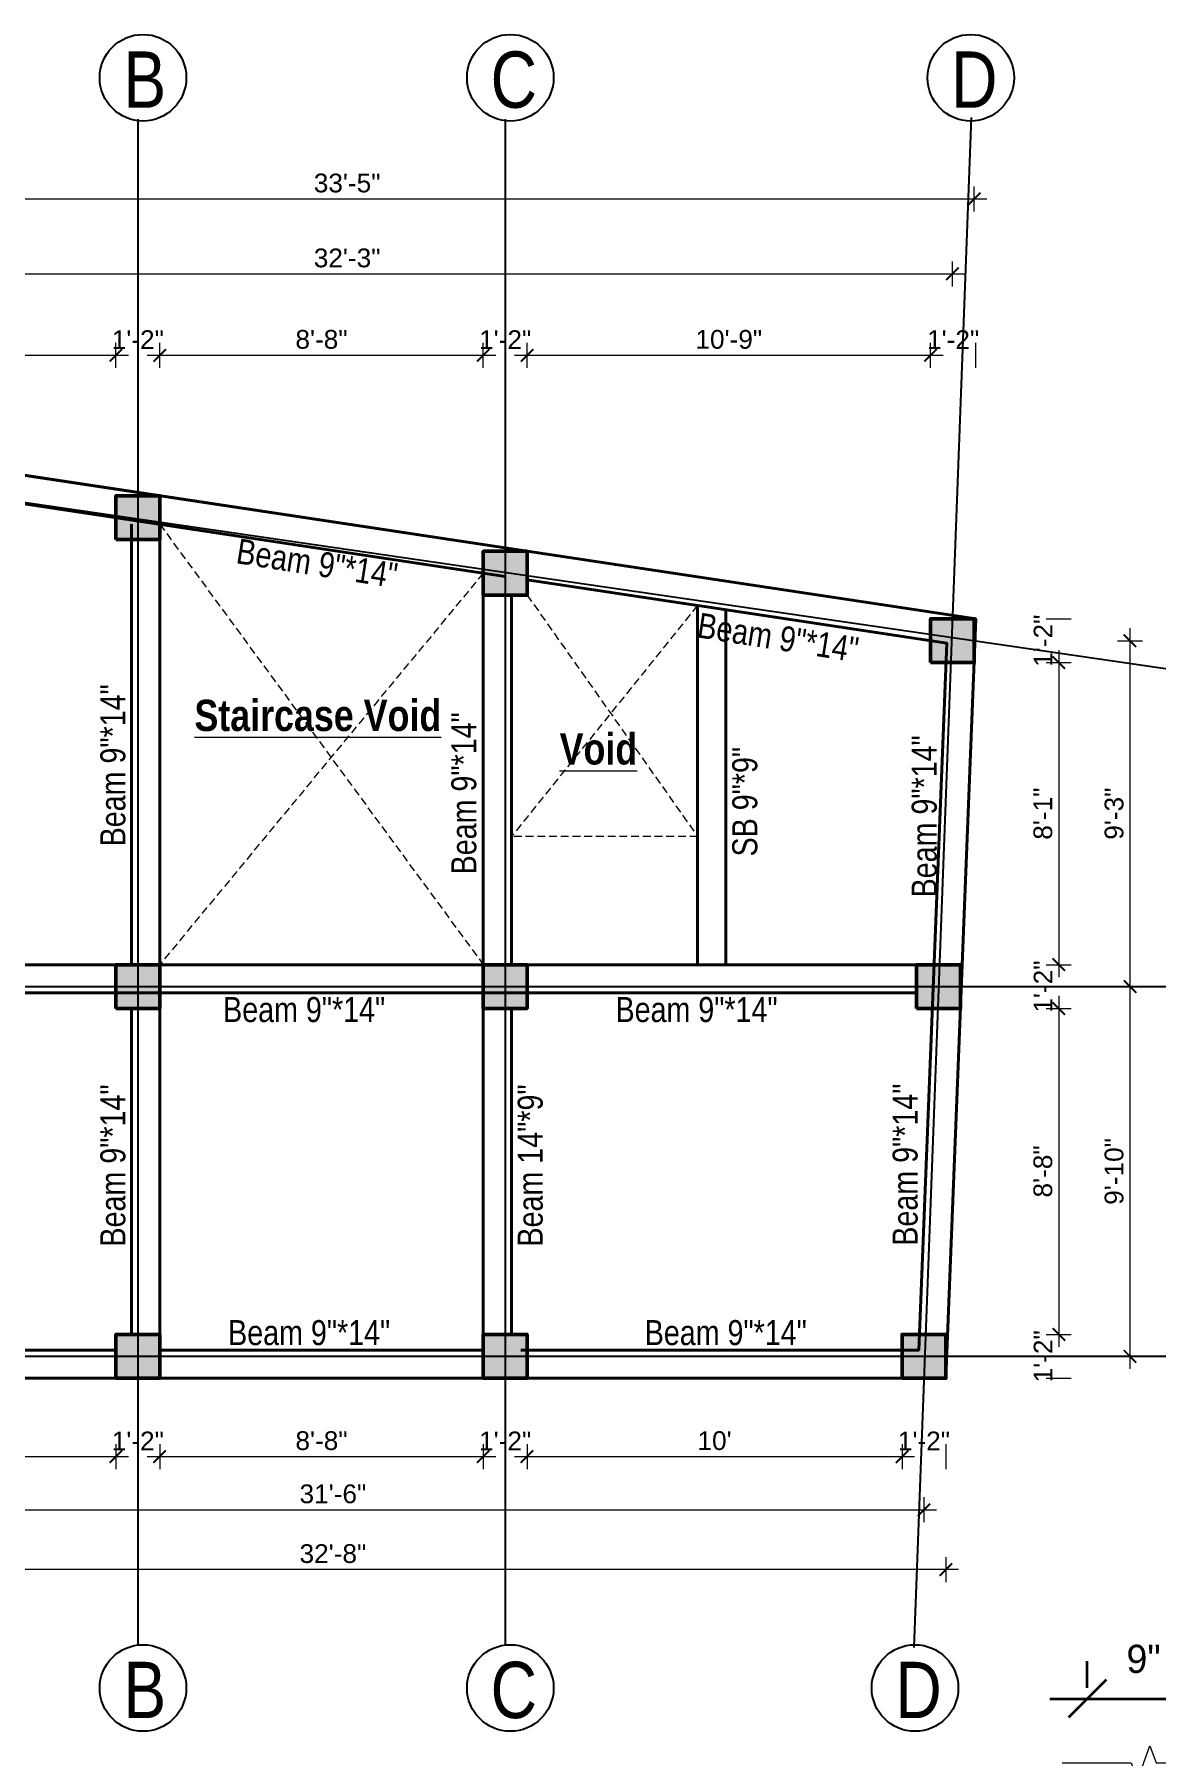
# Model space of a CAD drawing. Header units: inches. Extents: x 149715 to 152893, y -16726 to -14478.
# Drawn here: x 150721 to 151080, y -15785 to -15234 of the extents above; entities that cross this region are included whole.
import ezdxf

# ---------------------------------------------------------------- set-up
doc = ezdxf.new("R2010")
doc.units = ezdxf.units.IN
doc.header["$LTSCALE"] = 0.5
doc.header["$MEASUREMENT"] = 0
doc.header["$PDMODE"] = 66
doc.linetypes.add('HIDDEN', pattern=[0.375, 0.25, -0.125])
for name, color, linetype, lineweight in [('C-COLUMN', 1, 'Continuous', 50), ('DIM 1-100', 4, 'Continuous', 13), ('DIM_LINE', 165, 'Continuous', 15), ('HACTH', 253, 'Continuous', 9), ('hatch', 9, 'Continuous', 5), ('Text-100.w', 254, 'Continuous', 9), ('Toilet', 7, 'Continuous', 25), ('TRENCH', 1, 'Continuous', 35), ('wall', 1, 'Continuous', 40), ('window', 4, 'Continuous', 13)]:
    doc.layers.add(name, color=color, linetype=linetype, lineweight=lineweight)
doc.styles.add('arial', font='arial.ttf')
doc.styles.add('NIR', font='COPRGTL.TTF')
doc.styles.add('ordinary', font='ARIALN.TTF')
doc.styles.get("Standard").update_dxf_attribs({"font": 'arial.ttf'})
doc.dimstyles.new('1 by 96', dxfattribs={"dimtxt": 6, "dimasz": 4, "dimexe": 4, "dimexo": 4, "dimgap": 2, "dimtad": 1, "dimdec": 0, "dimzin": 0, "dimdsep": 46, "dimlunit": 4, "dimtxsty": 'Standard', "dimblk": 'ARCHTICK', "dimcen": 0, "dimdle": 4, "dimadec": 0, "dimazin": 0, "dimtfac": 1, "dimtdec": 0, "dimtix": 1, "dimtofl": 0, "dimtmove": 1, "dimatfit": 3, "dimldrblk": 'ARCHTICK', "dimfxl": 4, "dimfxlon": 1, "dimtolj": 1, "dimtzin": 0, "dimlwd": -1, "dimlwe": -1, "dimarcsym": 0})
doc.dimstyles.new('nir', dxfattribs={"dimtxt": 9, "dimasz": 3, "dimexe": 3, "dimexo": 6, "dimgap": 2, "dimtad": 3, "dimdec": 0, "dimzin": 3, "dimlunit": 4, "dimtxsty": 'NIR', "dimblk": 'OBLIQUE', "dimcen": 2.5, "dimdle": 3, "dimclrt": 3, "dimadec": 0, "dimazin": 0, "dimtfac": 1, "dimtdec": 0, "dimtmove": 2, "dimatfit": 3, "dimfxl": 1, "dimarcsym": 0})

# ---------------------------------------------------------------- blocks, each defined once
blk = doc.blocks.new('_Oblique')
at = {"color": 0, "linetype": 'ByBlock', "lineweight": -2}
blk.add_line((-0.5, -0.5), (0.5, 0.5), dxfattribs=at)
blk = doc.blocks.new('*D224')
at = {"layer": 'Defpoints', "color": 0, "transparency": 16777216}
for p in [(64181.38, -81180.18), (64172.38, -81185.32), (64181.38, -81185.32)]:
    blk.add_point(p, dxfattribs=at)
at = {"layer": 'DIM_LINE', "color": 0, "lineweight": -2, "transparency": 16777216}
for p, q in [((64172.38, -81179.32), (64172.38, -81177.18)), ((64181.38, -81179.32), (64181.38, -81177.18)), ((64169.38, -81180.18), (64184.38, -81180.18))]:
    blk.add_line(p, q, dxfattribs=at)
at = {"layer": 'DIM_LINE', "color": 0, "lineweight": -2, "transparency": 16777216, "xscale": 3, "yscale": 3, "zscale": 3, "rotation": 180}
blk.add_blockref('_Oblique', (64172.38, -81180.18), dxfattribs=at)
at = {"layer": 'DIM_LINE', "color": 0, "lineweight": -2, "transparency": 16777216, "xscale": 3, "yscale": 3, "zscale": 3}
blk.add_blockref('_Oblique', (64181.38, -81180.18), dxfattribs=at)
at = {"layer": 'DIM_LINE', "color": 3, "transparency": 16777216, "insert": (64176.88, -81177.01), "char_height": 2.25, "attachment_point": 5, "style": 'NIR'}
blk.add_mtext('9"', dxfattribs=at)
blk = doc.blocks.new('_ArchTick')
at = {"color": 0, "linetype": 'ByBlock', "const_width": 0.15}
blk.add_lwpolyline([(-0.5, -0.5), (0.5, 0.5)], dxfattribs=at)
blk = doc.blocks.new('*D937')
at = {"layer": 'Defpoints', "color": 0, "transparency": 16777216}
for p in [(150634.9, -15664.1), (150747.55, -15664.1), (150747.55, -15689.17)]:
    blk.add_point(p, dxfattribs=at)
at = {"layer": 'DIM 1-100', "color": 0, "transparency": 16777216}
for p, q in [((150634.9, -15685.17), (150634.9, -15693.17)), ((150747.55, -15685.17), (150747.55, -15693.17)), ((150630.9, -15689.17), (150751.55, -15689.17))]:
    blk.add_line(p, q, dxfattribs=at)
at = {"layer": 'DIM 1-100', "color": 0, "transparency": 16777216, "xscale": 4, "yscale": 4, "zscale": 4, "rotation": 180}
blk.add_blockref('_ArchTick', (150634.9, -15689.17), dxfattribs=at)
at = {"layer": 'DIM 1-100', "color": 0, "transparency": 16777216, "xscale": 4, "yscale": 4, "zscale": 4}
blk.add_blockref('_ArchTick', (150747.55, -15689.17), dxfattribs=at)
at = {"layer": 'DIM 1-100', "color": 0, "transparency": 16777216, "insert": (150691.22, -15684.11), "char_height": 6, "attachment_point": 5}
blk.add_mtext('\\A1;9\'-5"', dxfattribs=at)
blk = doc.blocks.new('*D938')
at = {"layer": 'Defpoints', "color": 0, "transparency": 16777216}
for p in [(150747.55, -15664.1), (150761.55, -15664.1), (150761.55, -15689.17)]:
    blk.add_point(p, dxfattribs=at)
at = {"layer": 'DIM 1-100', "color": 0, "transparency": 16777216}
for p, q in [((150747.55, -15685.17), (150747.55, -15693.17)), ((150761.55, -15685.17), (150761.55, -15693.17))]:
    blk.add_line(p, q, dxfattribs=at)
at = {"layer": 'DIM 1-100', "color": 0, "transparency": 16777216, "insert": (150754.55, -15684.16), "char_height": 6, "attachment_point": 5}
blk.add_mtext('\\A1;1\'-2"', dxfattribs=at)
blk = doc.blocks.new('*D939')
at = {"layer": 'Defpoints', "color": 0, "transparency": 16777216}
for p in [(150761.55, -15664.1), (150865.05, -15664.1), (150865.05, -15689.17)]:
    blk.add_point(p, dxfattribs=at)
at = {"layer": 'DIM 1-100', "color": 0, "transparency": 16777216}
for p, q in [((150761.55, -15685.17), (150761.55, -15693.17)), ((150865.05, -15685.17), (150865.05, -15693.17)), ((150757.55, -15689.17), (150869.05, -15689.17))]:
    blk.add_line(p, q, dxfattribs=at)
at = {"layer": 'DIM 1-100', "color": 0, "transparency": 16777216, "xscale": 4, "yscale": 4, "zscale": 4, "rotation": 180}
blk.add_blockref('_ArchTick', (150761.55, -15689.17), dxfattribs=at)
at = {"layer": 'DIM 1-100', "color": 0, "transparency": 16777216, "xscale": 4, "yscale": 4, "zscale": 4}
blk.add_blockref('_ArchTick', (150865.05, -15689.17), dxfattribs=at)
at = {"layer": 'DIM 1-100', "color": 0, "transparency": 16777216, "insert": (150813.3, -15684.11), "char_height": 6, "attachment_point": 5}
blk.add_mtext('\\A1;8\'-8"', dxfattribs=at)
blk = doc.blocks.new('*D940')
at = {"layer": 'Defpoints', "color": 0, "transparency": 16777216}
for p in [(150865.05, -15664.1), (150879.05, -15664.1), (150879.05, -15689.17)]:
    blk.add_point(p, dxfattribs=at)
at = {"layer": 'DIM 1-100', "color": 0, "transparency": 16777216}
for p, q in [((150865.05, -15685.17), (150865.05, -15693.17)), ((150879.05, -15685.17), (150879.05, -15693.17))]:
    blk.add_line(p, q, dxfattribs=at)
at = {"layer": 'DIM 1-100', "color": 0, "transparency": 16777216, "insert": (150872.05, -15684.16), "char_height": 6, "attachment_point": 5}
blk.add_mtext('\\A1;1\'-2"', dxfattribs=at)
blk = doc.blocks.new('*D941')
at = {"layer": 'Defpoints', "color": 0, "transparency": 16777216}
for p in [(150879.05, -15664.1), (150999.01, -15664.1), (150999.01, -15689.17)]:
    blk.add_point(p, dxfattribs=at)
at = {"layer": 'DIM 1-100', "color": 0, "transparency": 16777216}
for p, q in [((150879.05, -15685.17), (150879.05, -15693.17)), ((150999.01, -15685.17), (150999.01, -15693.17)), ((150875.05, -15689.17), (151003.01, -15689.17))]:
    blk.add_line(p, q, dxfattribs=at)
at = {"layer": 'DIM 1-100', "color": 0, "transparency": 16777216, "xscale": 4, "yscale": 4, "zscale": 4, "rotation": 180}
blk.add_blockref('_ArchTick', (150879.05, -15689.17), dxfattribs=at)
at = {"layer": 'DIM 1-100', "color": 0, "transparency": 16777216, "xscale": 4, "yscale": 4, "zscale": 4}
blk.add_blockref('_ArchTick', (150999.01, -15689.17), dxfattribs=at)
at = {"layer": 'DIM 1-100', "color": 0, "transparency": 16777216, "insert": (150939.03, -15684.11), "char_height": 6, "attachment_point": 5}
blk.add_mtext("\\A1;10'", dxfattribs=at)
blk = doc.blocks.new('*D942')
at = {"layer": 'Defpoints', "color": 0, "transparency": 16777216}
for p in [(150999.01, -15664.1), (151013.01, -15664.1), (151013.01, -15689.17)]:
    blk.add_point(p, dxfattribs=at)
at = {"layer": 'DIM 1-100', "color": 0, "transparency": 16777216}
for p, q in [((150999.01, -15685.17), (150999.01, -15693.17)), ((151013.01, -15685.17), (151013.01, -15693.17))]:
    blk.add_line(p, q, dxfattribs=at)
at = {"layer": 'DIM 1-100', "color": 0, "transparency": 16777216, "insert": (151006.01, -15684.16), "char_height": 6, "attachment_point": 5}
blk.add_mtext('\\A1;1\'-2"', dxfattribs=at)
blk = doc.blocks.new('*D943')
at = {"layer": 'Defpoints', "color": 0, "transparency": 16777216}
for p in [(150627.9, -15664.1), (151006.01, -15664.1), (151006.01, -15706.19)]:
    blk.add_point(p, dxfattribs=at)
at = {"layer": 'DIM 1-100', "color": 0, "transparency": 16777216}
for p, q in [((150627.9, -15702.19), (150627.9, -15710.19)), ((151006.01, -15702.19), (151006.01, -15710.19)), ((150623.9, -15706.19), (151010.01, -15706.19))]:
    blk.add_line(p, q, dxfattribs=at)
at = {"layer": 'DIM 1-100', "color": 0, "transparency": 16777216, "xscale": 4, "yscale": 4, "zscale": 4, "rotation": 180}
blk.add_blockref('_ArchTick', (150627.9, -15706.19), dxfattribs=at)
at = {"layer": 'DIM 1-100', "color": 0, "transparency": 16777216, "xscale": 4, "yscale": 4, "zscale": 4}
blk.add_blockref('_ArchTick', (151006.01, -15706.19), dxfattribs=at)
at = {"layer": 'DIM 1-100', "color": 0, "transparency": 16777216, "insert": (150816.95, -15701.12), "char_height": 6, "attachment_point": 5}
blk.add_mtext('\\A1;31\'-6"', dxfattribs=at)
blk = doc.blocks.new('*D944')
at = {"layer": 'Defpoints', "color": 0, "transparency": 16777216}
for p in [(150620.9, -15664.1), (151013.01, -15664.1), (150620.9, -15725.3)]:
    blk.add_point(p, dxfattribs=at)
at = {"layer": 'DIM 1-100', "color": 0, "transparency": 16777216}
for p, q in [((150620.9, -15721.3), (150620.9, -15729.3)), ((151013.01, -15721.3), (151013.01, -15729.3)), ((151017.01, -15725.3), (150616.9, -15725.3))]:
    blk.add_line(p, q, dxfattribs=at)
at = {"layer": 'DIM 1-100', "color": 0, "transparency": 16777216, "xscale": 4, "yscale": 4, "zscale": 4, "rotation": 180}
blk.add_blockref('_ArchTick', (150620.9, -15725.3), dxfattribs=at)
at = {"layer": 'DIM 1-100', "color": 0, "transparency": 16777216, "xscale": 4, "yscale": 4, "zscale": 4}
blk.add_blockref('_ArchTick', (151013.01, -15725.3), dxfattribs=at)
at = {"layer": 'DIM 1-100', "color": 0, "transparency": 16777216, "insert": (150816.95, -15720.23), "char_height": 6, "attachment_point": 5}
blk.add_mtext('\\A1;32\'-8"', dxfattribs=at)
blk = doc.blocks.new('*D945')
at = {"layer": 'Defpoints', "color": 0, "transparency": 16777216}
for p in [(151022.11, -15421.27), (151022.03, -15435.27), (151049.13, -15435.27)]:
    blk.add_point(p, dxfattribs=at)
at = {"layer": 'DIM 1-100', "color": 0, "transparency": 16777216}
for p, q in [((151045.13, -15421.27), (151053.13, -15421.27)), ((151045.13, -15435.27), (151053.13, -15435.27))]:
    blk.add_line(p, q, dxfattribs=at)
at = {"layer": 'DIM 1-100', "color": 0, "transparency": 16777216, "insert": (151044.12, -15428.27), "char_height": 6, "attachment_point": 5, "rotation": 90}
blk.add_mtext('\\A1;1\'-2"', dxfattribs=at)
blk = doc.blocks.new('*D946')
at = {"layer": 'Defpoints', "color": 0, "transparency": 16777216}
for p in [(151022.03, -15435.27), (151017.67, -15531.87), (151049.13, -15531.87)]:
    blk.add_point(p, dxfattribs=at)
at = {"layer": 'DIM 1-100', "color": 0, "transparency": 16777216}
for p, q in [((151045.13, -15435.27), (151053.13, -15435.27)), ((151049.13, -15431.27), (151049.13, -15535.87)), ((151045.13, -15531.87), (151053.13, -15531.87))]:
    blk.add_line(p, q, dxfattribs=at)
at = {"layer": 'DIM 1-100', "color": 0, "transparency": 16777216, "xscale": 4, "yscale": 4, "zscale": 4}
for p, rotation in [((151049.13, -15435.27), 90), ((151049.13, -15531.87), 270)]:
    blk.add_blockref('_ArchTick', p, dxfattribs=dict(at, rotation=rotation))
at = {"layer": 'DIM 1-100', "color": 0, "transparency": 16777216, "insert": (151044.07, -15483.57), "char_height": 6, "attachment_point": 5, "rotation": 90}
blk.add_mtext('\\A1;8\'-1"', dxfattribs=at)
blk = doc.blocks.new('*D947')
at = {"layer": 'Defpoints', "color": 0, "transparency": 16777216}
for p in [(151017.67, -15531.87), (151017.67, -15545.87), (151049.13, -15545.87)]:
    blk.add_point(p, dxfattribs=at)
at = {"layer": 'DIM 1-100', "color": 0, "transparency": 16777216}
for p, q in [((151045.13, -15531.87), (151053.13, -15531.87)), ((151045.13, -15545.87), (151053.13, -15545.87))]:
    blk.add_line(p, q, dxfattribs=at)
at = {"layer": 'DIM 1-100', "color": 0, "transparency": 16777216, "insert": (151044.12, -15538.87), "char_height": 6, "attachment_point": 5, "rotation": 90}
blk.add_mtext('\\A1;1\'-2"', dxfattribs=at)
blk = doc.blocks.new('*D948')
at = {"layer": 'Defpoints', "color": 0, "transparency": 16777216}
for p in [(151017.67, -15545.87), (151013.01, -15650.1), (151049.13, -15650.1)]:
    blk.add_point(p, dxfattribs=at)
at = {"layer": 'DIM 1-100', "color": 0, "transparency": 16777216}
for p, q in [((151049.13, -15541.87), (151049.13, -15654.1)), ((151045.13, -15545.87), (151053.13, -15545.87)), ((151045.13, -15650.1), (151053.13, -15650.1))]:
    blk.add_line(p, q, dxfattribs=at)
at = {"layer": 'DIM 1-100', "color": 0, "transparency": 16777216, "xscale": 4, "yscale": 4, "zscale": 4}
for p, rotation in [((151049.13, -15545.87), 90), ((151049.13, -15650.1), 270)]:
    blk.add_blockref('_ArchTick', p, dxfattribs=dict(at, rotation=rotation))
at = {"layer": 'DIM 1-100', "color": 0, "transparency": 16777216, "insert": (151044.07, -15597.98), "char_height": 6, "attachment_point": 5, "rotation": 90}
blk.add_mtext('\\A1;8\'-8"', dxfattribs=at)
blk = doc.blocks.new('*D949')
at = {"layer": 'Defpoints', "color": 0, "transparency": 16777216}
for p in [(151013.01, -15650.1), (151013.01, -15664.1), (151049.13, -15664.1)]:
    blk.add_point(p, dxfattribs=at)
at = {"layer": 'DIM 1-100', "color": 0, "transparency": 16777216}
for p, q in [((151045.13, -15650.1), (151053.13, -15650.1)), ((151045.13, -15664.1), (151053.13, -15664.1))]:
    blk.add_line(p, q, dxfattribs=at)
at = {"layer": 'DIM 1-100', "color": 0, "transparency": 16777216, "insert": (151044.12, -15657.1), "char_height": 6, "attachment_point": 5, "rotation": 90}
blk.add_mtext('\\A1;1\'-2"', dxfattribs=at)
blk = doc.blocks.new('*D950')
at = {"layer": 'Defpoints', "color": 0, "transparency": 16777216}
for p in [(151022.11, -15428.27), (151017.67, -15538.87), (151071.9, -15538.87)]:
    blk.add_point(p, dxfattribs=at)
at = {"layer": 'DIM 1-100', "color": 0, "transparency": 16777216}
for p, q in [((151071.9, -15424.27), (151071.9, -15542.87)), ((151067.9, -15428.27), (151075.9, -15428.27)), ((151067.9, -15538.87), (151075.9, -15538.87))]:
    blk.add_line(p, q, dxfattribs=at)
at = {"layer": 'DIM 1-100', "color": 0, "transparency": 16777216, "xscale": 4, "yscale": 4, "zscale": 4}
for p, rotation in [((151071.9, -15428.27), 90), ((151071.9, -15538.87), 270)]:
    blk.add_blockref('_ArchTick', p, dxfattribs=dict(at, rotation=rotation))
at = {"layer": 'DIM 1-100', "color": 0, "transparency": 16777216, "insert": (151066.84, -15483.57), "char_height": 6, "attachment_point": 5, "rotation": 90}
blk.add_mtext('\\A1;9\'-3"', dxfattribs=at)
blk = doc.blocks.new('*D951')
at = {"layer": 'Defpoints', "color": 0, "transparency": 16777216}
for p in [(151017.67, -15538.87), (151013.01, -15657.1), (151071.9, -15657.1)]:
    blk.add_point(p, dxfattribs=at)
at = {"layer": 'DIM 1-100', "color": 0, "transparency": 16777216}
for p, q in [((151067.9, -15538.87), (151075.9, -15538.87)), ((151071.9, -15534.87), (151071.9, -15661.1)), ((151067.9, -15657.1), (151075.9, -15657.1))]:
    blk.add_line(p, q, dxfattribs=at)
at = {"layer": 'DIM 1-100', "color": 0, "transparency": 16777216, "xscale": 4, "yscale": 4, "zscale": 4}
for p, rotation in [((151071.9, -15538.87), 90), ((151071.9, -15657.1), 270)]:
    blk.add_blockref('_ArchTick', p, dxfattribs=dict(at, rotation=rotation))
at = {"layer": 'DIM 1-100', "color": 0, "transparency": 16777216, "insert": (151066.84, -15597.98), "char_height": 6, "attachment_point": 5, "rotation": 90}
blk.add_mtext('\\A1;9\'-10"', dxfattribs=at)
blk = doc.blocks.new('*D952')
at = {"layer": 'Defpoints', "color": 0, "transparency": 16777216}
for p in [(151022.58, -15421.33), (151094.24, -15421.33), (151013.01, -15664.1)]:
    blk.add_point(p, dxfattribs=at)
at = {"layer": 'DIM 1-100', "color": 0, "transparency": 16777216}
for p, q in [((151094.24, -15668.1), (151094.24, -15417.33)), ((151090.24, -15421.33), (151098.24, -15421.33)), ((151090.24, -15664.1), (151098.24, -15664.1))]:
    blk.add_line(p, q, dxfattribs=at)
at = {"layer": 'DIM 1-100', "color": 0, "transparency": 16777216, "xscale": 4, "yscale": 4, "zscale": 4}
for p, rotation in [((151094.24, -15421.33), 90), ((151094.24, -15664.1), 270)]:
    blk.add_blockref('_ArchTick', p, dxfattribs=dict(at, rotation=rotation))
at = {"layer": 'DIM 1-100', "color": 0, "transparency": 16777216, "insert": (151089.18, -15542.72), "char_height": 6, "attachment_point": 5, "rotation": 90}
blk.add_mtext('\\A1;20\'-3"', dxfattribs=at)
blk = doc.blocks.new('*D954')
at = {"layer": 'Defpoints', "color": 0, "transparency": 16777216}
for p in [(150747.55, -15337.01), (150634.9, -15362.8), (150747.55, -15381.92)]:
    blk.add_point(p, dxfattribs=at)
at = {"layer": 'DIM 1-100', "color": 0, "transparency": 16777216}
for p, q in [((150634.9, -15341.01), (150634.9, -15333.01)), ((150747.55, -15341.01), (150747.55, -15333.01)), ((150630.9, -15337.01), (150751.55, -15337.01))]:
    blk.add_line(p, q, dxfattribs=at)
at = {"layer": 'DIM 1-100', "color": 0, "transparency": 16777216, "xscale": 4, "yscale": 4, "zscale": 4, "rotation": 180}
blk.add_blockref('_ArchTick', (150634.9, -15337.01), dxfattribs=at)
at = {"layer": 'DIM 1-100', "color": 0, "transparency": 16777216, "xscale": 4, "yscale": 4, "zscale": 4}
blk.add_blockref('_ArchTick', (150747.55, -15337.01), dxfattribs=at)
at = {"layer": 'DIM 1-100', "color": 0, "transparency": 16777216, "insert": (150691.22, -15331.95), "char_height": 6, "attachment_point": 5}
blk.add_mtext('\\A1;9\'-5"', dxfattribs=at)
blk = doc.blocks.new('*D955')
at = {"layer": 'Defpoints', "color": 0, "transparency": 16777216}
for p in [(150761.55, -15337.01), (150747.55, -15381.92), (150761.55, -15381.92)]:
    blk.add_point(p, dxfattribs=at)
at = {"layer": 'DIM 1-100', "color": 0, "transparency": 16777216}
for p, q in [((150747.55, -15341.01), (150747.55, -15333.01)), ((150761.55, -15341.01), (150761.55, -15333.01))]:
    blk.add_line(p, q, dxfattribs=at)
at = {"layer": 'DIM 1-100', "color": 0, "transparency": 16777216, "insert": (150754.55, -15332), "char_height": 6, "attachment_point": 5}
blk.add_mtext('\\A1;1\'-2"', dxfattribs=at)
blk = doc.blocks.new('*D956')
at = {"layer": 'Defpoints', "color": 0, "transparency": 16777216}
for p in [(150865.05, -15337.01), (150761.55, -15381.92), (150865.05, -15399.66)]:
    blk.add_point(p, dxfattribs=at)
at = {"layer": 'DIM 1-100', "color": 0, "transparency": 16777216}
for p, q in [((150761.55, -15341.01), (150761.55, -15333.01)), ((150865.05, -15341.01), (150865.05, -15333.01)), ((150757.55, -15337.01), (150869.05, -15337.01))]:
    blk.add_line(p, q, dxfattribs=at)
at = {"layer": 'DIM 1-100', "color": 0, "transparency": 16777216, "xscale": 4, "yscale": 4, "zscale": 4, "rotation": 180}
blk.add_blockref('_ArchTick', (150761.55, -15337.01), dxfattribs=at)
at = {"layer": 'DIM 1-100', "color": 0, "transparency": 16777216, "xscale": 4, "yscale": 4, "zscale": 4}
blk.add_blockref('_ArchTick', (150865.05, -15337.01), dxfattribs=at)
at = {"layer": 'DIM 1-100', "color": 0, "transparency": 16777216, "insert": (150813.3, -15331.95), "char_height": 6, "attachment_point": 5}
blk.add_mtext('\\A1;8\'-8"', dxfattribs=at)
blk = doc.blocks.new('*D957')
at = {"layer": 'Defpoints', "color": 0, "transparency": 16777216}
for p in [(150879.05, -15337.01), (150865.05, -15399.66), (150879.05, -15399.66)]:
    blk.add_point(p, dxfattribs=at)
at = {"layer": 'DIM 1-100', "color": 0, "transparency": 16777216}
for p, q in [((150865.05, -15341.01), (150865.05, -15333.01)), ((150879.05, -15341.01), (150879.05, -15333.01))]:
    blk.add_line(p, q, dxfattribs=at)
at = {"layer": 'DIM 1-100', "color": 0, "transparency": 16777216, "insert": (150872.05, -15332), "char_height": 6, "attachment_point": 5}
blk.add_mtext('\\A1;1\'-2"', dxfattribs=at)
blk = doc.blocks.new('*D958')
at = {"layer": 'Defpoints', "color": 0, "transparency": 16777216}
for p in [(151008.11, -15337.01), (150879.05, -15399.66), (151008.11, -15421.27)]:
    blk.add_point(p, dxfattribs=at)
at = {"layer": 'DIM 1-100', "color": 0, "transparency": 16777216}
for p, q in [((150879.05, -15341.01), (150879.05, -15333.01)), ((151008.11, -15341.01), (151008.11, -15333.01)), ((150875.05, -15337.01), (151012.11, -15337.01))]:
    blk.add_line(p, q, dxfattribs=at)
at = {"layer": 'DIM 1-100', "color": 0, "transparency": 16777216, "xscale": 4, "yscale": 4, "zscale": 4, "rotation": 180}
blk.add_blockref('_ArchTick', (150879.05, -15337.01), dxfattribs=at)
at = {"layer": 'DIM 1-100', "color": 0, "transparency": 16777216, "xscale": 4, "yscale": 4, "zscale": 4}
blk.add_blockref('_ArchTick', (151008.11, -15337.01), dxfattribs=at)
at = {"layer": 'DIM 1-100', "color": 0, "transparency": 16777216, "insert": (150943.58, -15331.95), "char_height": 6, "attachment_point": 5}
blk.add_mtext('\\A1;10\'-9"', dxfattribs=at)
blk = doc.blocks.new('*D959')
at = {"layer": 'Defpoints', "color": 0, "transparency": 16777216}
for p in [(151022.58, -15337.01), (151008.11, -15421.27), (151022.58, -15421.33)]:
    blk.add_point(p, dxfattribs=at)
at = {"layer": 'DIM 1-100', "color": 0, "transparency": 16777216}
for p, q in [((151008.11, -15341.01), (151008.11, -15333.01)), ((151022.58, -15341.01), (151022.58, -15333.01))]:
    blk.add_line(p, q, dxfattribs=at)
at = {"layer": 'DIM 1-100', "color": 0, "transparency": 16777216, "insert": (151015.34, -15332), "char_height": 6, "attachment_point": 5}
blk.add_mtext('\\A1;1\'-2"', dxfattribs=at)
blk = doc.blocks.new('*D960')
at = {"layer": 'Defpoints', "color": 0, "transparency": 16777216}
for p in [(151015.11, -15310.98), (150627.9, -15362.8), (151015.11, -15421.27)]:
    blk.add_point(p, dxfattribs=at)
at = {"layer": 'DIM 1-100', "color": 0, "transparency": 16777216}
for p, q in [((150627.9, -15314.98), (150627.9, -15306.98)), ((151015.11, -15314.98), (151015.11, -15306.98)), ((150623.9, -15310.98), (151019.11, -15310.98))]:
    blk.add_line(p, q, dxfattribs=at)
at = {"layer": 'DIM 1-100', "color": 0, "transparency": 16777216, "xscale": 4, "yscale": 4, "zscale": 4, "rotation": 180}
blk.add_blockref('_ArchTick', (150627.9, -15310.98), dxfattribs=at)
at = {"layer": 'DIM 1-100', "color": 0, "transparency": 16777216, "xscale": 4, "yscale": 4, "zscale": 4}
blk.add_blockref('_ArchTick', (151015.11, -15310.98), dxfattribs=at)
at = {"layer": 'DIM 1-100', "color": 0, "transparency": 16777216, "insert": (150821.5, -15305.91), "char_height": 6, "attachment_point": 5}
blk.add_mtext('\\A1;32\'-3"', dxfattribs=at)
blk = doc.blocks.new('*D961')
at = {"layer": 'Defpoints', "color": 0, "transparency": 16777216}
for p in [(151022.11, -15287.01), (150620.9, -15362.8), (151022.11, -15421.27)]:
    blk.add_point(p, dxfattribs=at)
at = {"layer": 'DIM 1-100', "color": 0, "transparency": 16777216}
for p, q in [((150620.9, -15291.01), (150620.9, -15283.01)), ((151022.11, -15291.01), (151022.11, -15283.01)), ((150616.9, -15287.01), (151026.11, -15287.01))]:
    blk.add_line(p, q, dxfattribs=at)
at = {"layer": 'DIM 1-100', "color": 0, "transparency": 16777216, "xscale": 4, "yscale": 4, "zscale": 4, "rotation": 180}
blk.add_blockref('_ArchTick', (150620.9, -15287.01), dxfattribs=at)
at = {"layer": 'DIM 1-100', "color": 0, "transparency": 16777216, "xscale": 4, "yscale": 4, "zscale": 4}
blk.add_blockref('_ArchTick', (151022.11, -15287.01), dxfattribs=at)
at = {"layer": 'DIM 1-100', "color": 0, "transparency": 16777216, "insert": (150821.5, -15281.95), "char_height": 6, "attachment_point": 5}
blk.add_mtext('\\A1;33\'-5"', dxfattribs=at)
blk = doc.blocks.new('footing wall sec')
at = {"layer": 'hatch', "linetype": 'Continuous'}
blk.add_lwpolyline([(69682.35, -69332.58), (69687.85, -69332.58), (69688.35, -69333.96), (69689.35, -69331.21), (69689.85, -69332.58), (69695.35, -69332.58)], dxfattribs=at)
at = {"layer": 'DIM_LINE'}
dim = blk.add_linear_dim(base=(69693.35, -69327.44), p1=(69684.35, -69332.58), p2=(69693.35, -69332.58), dimstyle='nir', override={"dimtxt": 2.25}, dxfattribs=at)
dim.commit()
dim.dimension.update_dxf_attribs({"geometry": '*D224', "text_midpoint": (69688.85, -69324.27), "insert": (5511.97, 11852.74)})

msp = doc.modelspace()

# ---------------------------------------------------------------- hatches: boundary and pattern name
at = {"layer": 'C-COLUMN'}
h = msp.add_hatch(color=256, dxfattribs=at)
h.dxf.hatch_style = 1
h.paths.add_polyline_path([(150761.55, -15381.92), (150747.55, -15381.92), (150747.55, -15395.92), (150761.55, -15395.92)])
h = msp.add_hatch(color=256, dxfattribs=at)
h.dxf.hatch_style = 1
h.paths.add_polyline_path([(150879.05, -15399.66), (150865.05, -15399.66), (150865.05, -15413.66), (150879.05, -15413.66)])
h = msp.add_hatch(color=256, dxfattribs=at)
h.dxf.hatch_style = 1
h.paths.add_polyline_path([(151022.11, -15421.27), (151008.11, -15421.27), (151008.11, -15435.27), (151022.11, -15435.27)])
h = msp.add_hatch(color=256, dxfattribs=at)
h.dxf.hatch_style = 1
h.paths.add_polyline_path([(150761.55, -15531.87), (150747.55, -15531.87), (150747.55, -15545.87), (150761.55, -15545.87)])
h = msp.add_hatch(color=256, dxfattribs=at)
h.dxf.hatch_style = 1
h.paths.add_polyline_path([(150879.05, -15531.87), (150865.05, -15531.87), (150865.05, -15545.87), (150879.05, -15545.87)])
h = msp.add_hatch(color=256, dxfattribs=at)
h.dxf.hatch_style = 1
h.paths.add_polyline_path([(151017.67, -15531.87), (151003.67, -15531.87), (151003.67, -15545.87), (151017.67, -15545.87)])
h = msp.add_hatch(color=256, dxfattribs=at)
h.dxf.hatch_style = 1
h.paths.add_polyline_path([(150761.55, -15650.1), (150747.55, -15650.1), (150747.55, -15664.1), (150761.55, -15664.1)])
h = msp.add_hatch(color=256, dxfattribs=at)
h.dxf.hatch_style = 1
h.paths.add_polyline_path([(150879.05, -15650.1), (150865.05, -15650.1), (150865.05, -15664.1), (150879.05, -15664.1)])
h = msp.add_hatch(color=256, dxfattribs=at)
h.dxf.hatch_style = 1
h.paths.add_polyline_path([(151013.01, -15650.1), (150999.01, -15650.1), (150999.01, -15664.1), (151013.01, -15664.1)])

# ---------------------------------------------------------------- linework, layer by layer
for p, q in [((150754.55, -15261.55), (150754.55, -15749.19)), ((150872.05, -15261.55), (150872.05, -15749.19)), ((151021.12, -15260.96), (151002.78, -15750.23))]:
    msp.add_line(p, q)
for points in [[(150747.55, -15395.92), (150761.55, -15395.92), (150761.55, -15381.92), (150747.55, -15381.92)], [(150865.05, -15413.66), (150879.05, -15413.66), (150879.05, -15399.66), (150865.05, -15399.66)], [(151008.11, -15435.27), (151022.11, -15435.27), (151022.11, -15421.27), (151008.11, -15421.27)], [(150747.55, -15545.87), (150761.55, -15545.87), (150761.55, -15531.87), (150747.55, -15531.87)], [(150865.05, -15545.87), (150879.05, -15545.87), (150879.05, -15531.87), (150865.05, -15531.87)], [(151003.67, -15545.87), (151017.67, -15545.87), (151017.67, -15531.87), (151003.67, -15531.87)], [(150747.55, -15664.1), (150761.55, -15664.1), (150761.55, -15650.1), (150747.55, -15650.1)], [(150865.05, -15664.1), (150879.05, -15664.1), (150879.05, -15650.1), (150865.05, -15650.1)], [(150999.01, -15664.1), (151013.01, -15664.1), (151013.01, -15650.1), (150999.01, -15650.1)]]:
    msp.add_lwpolyline(points, close=True, dxfattribs=at)
at = {"layer": 'HACTH', "linetype": 'HIDDEN', "ltscale": 20}
for p, q in [((150761.55, -15391.02), (150865.05, -15531.87)), ((150865.05, -15406.66), (150761.55, -15531.87)), ((150933.59, -15417), (150874.05, -15490.87)), ((150879.05, -15413.66), (150933.59, -15490.87))]:
    msp.add_line(p, q, dxfattribs=at)
msp.add_lwpolyline([(150933.59, -15490.87), (150874.05, -15490.87), (150874.05, -15413.66), (150879.05, -15413.66), (150879.05, -15408.76), (150933.59, -15417), (150933.59, -15490.87)], dxfattribs=at)
at = {"layer": 'Toilet'}
for p, q in [((150528.79, -15356.38), (151135.36, -15444.78)), ((151013.01, -15664.1), (151022.58, -15421.33)), ((150528.9, -15538.87), (151135.52, -15538.87)), ((150528.9, -15657.1), (151135.52, -15657.1))]:
    msp.add_line(p, q, dxfattribs=at)
for centre in [(150756.19, -15248.25), (150873.69, -15248.25), (151020.98, -15248.25), (150756.19, -15763.18), (150873.69, -15763.18), (151003.14, -15763.18)]:
    msp.add_circle(centre, 13.84, dxfattribs=at)
at = {"layer": 'wall'}
for p, q in [((150879.05, -15399.66), (150634.9, -15362.8)), ((150879.05, -15399.66), (150634.9, -15362.8)), ((150752.55, -15531.87), (150752.55, -15391.02)), ((150761.55, -15415.39), (150761.55, -15391.02)), ((150761.55, -15531.87), (150761.55, -15391.02)), ((150933.59, -15407.9), (150879.05, -15399.66)), ((151022.58, -15421.33), (150933.59, -15407.9)), ((151022.58, -15421.33), (150933.59, -15407.9)), ((150865.05, -15531.87), (150865.05, -15413.66)), ((150874.05, -15531.87), (150874.05, -15413.66)), ((150933.59, -15417), (150933.59, -15531.87)), ((150942.59, -15417.93), (150942.59, -15531.87)), ((150634.9, -15531.87), (151003.67, -15531.87)), ((150634.9, -15540.87), (151003.67, -15540.87)), ((150752.05, -15545.87), (150757.05, -15545.87)), ((150752.55, -15545.87), (150752.55, -15650.1)), ((150761.55, -15545.87), (150761.55, -15650.1)), ((150865.05, -15545.87), (150865.05, -15650.1)), ((150874.05, -15545.87), (150874.05, -15650.1))]:
    msp.add_line(p, q, dxfattribs=at)
for points in [[(150872.05, -15407.71), (150528.86, -15355.89)], [(150872.05, -15407.71), (150528.86, -15355.89)], [(150879.05, -15399.66), (150634.9, -15362.8)], [(150975.03, -15664.1), (151013.01, -15664.1), (151022.58, -15421.33), (150933.59, -15407.9)], [(150933.59, -15417), (150879.05, -15408.76)], [(150933.59, -15417), (150879.05, -15408.76)], [(150975.03, -15655.1), (151004.35, -15655.1), (151013.27, -15429.03), (150932.24, -15416.8)], [(151013.27, -15429.03), (150938.59, -15417.75)], [(150634.9, -15655.1), (150747.55, -15655.1)], [(150727.22, -15655.1), (150747.55, -15655.1)], [(150761.55, -15655.1), (150865.05, -15655.1)], [(150851.3, -15655.1), (150865.05, -15655.1)], [(150877.05, -15655.1), (150999.01, -15655.1)], [(150975.03, -15655.1), (151001.01, -15655.1)], [(150747.55, -15664.1), (150634.9, -15664.1)], [(150727.22, -15664.1), (150747.55, -15664.1)], [(150761.55, -15664.1), (150865.05, -15664.1)], [(150851.3, -15664.1), (150999.01, -15664.1)]]:
    msp.add_lwpolyline(points, dxfattribs=at)
at = {"layer": 'window'}
msp.add_line((150874.05, -15443.06), (150874.05, -15418.66), dxfattribs=at)

# ---------------------------------------------------------------- block references
at = {"layer": 'TRENCH', "xscale": 4, "yscale": 4, "zscale": 4}
msp.add_blockref('footing wall sec', (-127679.14, 261543.17), dxfattribs=at)

# ---------------------------------------------------------------- texts
at = {"layer": 'Text-100.w', "char_height": 10, "width": 284.5512, "attachment_point": 2, "style": 'arial'}
for s, insert in [('\\A1;{\\fArial Narrow|b1|i0|c0|p34;\\LStaircase Void}', (150812.13, -15447.16)), ('\\A1;{\\fArial Narrow|b1|i0|c0|p34;\\LVoid}', (150901.88, -15457.86))]:
    msp.add_mtext(s, dxfattribs=dict(at, insert=insert))
at = {"layer": 'Toilet', "char_height": 18, "width": 45.2776, "attachment_point": 1, "style": 'ordinary'}
for s, insert in [('B', (150749.87, -15239.85)), ('C', (150867.37, -15239.85)), ('D', (151014.66, -15239.85)), ('B', (150749.87, -15754.79)), ('C', (150867.37, -15754.79)), ('D', (150996.82, -15754.79))]:
    msp.add_mtext(s, dxfattribs=dict(at, insert=insert))
at = {"layer": 'Toilet', "char_height": 8, "attachment_point": 9, "style": 'ordinary'}
for s, insert, rotation in [('Beam 9"*14"', (150836.86, -15411.61), 351.0659), ('Beam 9"*14"', (150984.33, -15435.32), 351.0659), ('Beam 9"*14"', (150750.66, -15442.2), 90), ('Beam 9"*14"', (150862.92, -15451.16), 90), ('SB 9"*9"', (150952.8, -15462.24), 90), ('Beam 9"*14"', (151010.2, -15458.52), 90), ('Beam 9"*14"', (150750.66, -15570.16), 90), ('Beam 14"*9"', (150884.17, -15570.16), 90), ('Beam 9"*14"', (151004.08, -15569.89), 90)]:
    msp.add_mtext(s, dxfattribs=dict(at, insert=insert, rotation=rotation))
for insert in [(150833.67, -15550.33), (150959.19, -15550.33), (150835.27, -15653.64), (150968.53, -15653.64)]:
    msp.add_mtext('Beam 9"*14"', dxfattribs=dict(at, insert=insert))

# ---------------------------------------------------------------- dimensions: what is measured, and where the dimension line sits
at = {"layer": 'DIM 1-100'}
for base, p1, p2, picture, middle in [((151022.11, -15287.01), (150620.9, -15362.8), (151022.11, -15421.27), '*D961', (150821.5, -15281.95)), ((151015.11, -15310.98), (150627.9, -15362.8), (151015.11, -15421.27), '*D960', (150821.5, -15305.91)), ((150747.55, -15337.01), (150634.9, -15362.8), (150747.55, -15381.92), '*D954', (150691.22, -15331.95)), ((150761.55, -15337.01), (150747.55, -15381.92), (150761.55, -15381.92), '*D955', (150754.55, -15332)), ((150865.04939418, -15337.01068724), (150761.54939418, -15381.92226156), (150865.04939418, -15399.66282607), '*D956', (150813.29939418, -15331.94724931)), ((150879.05, -15337.01), (150865.05, -15399.66), (150879.05, -15399.66), '*D957', (150872.05, -15332)), ((151008.11, -15337.01), (150879.05, -15399.66), (151008.11, -15421.27), '*D958', (150943.58, -15331.95)), ((151022.58, -15337.01), (151008.11, -15421.27), (151022.58, -15421.33), '*D959', (151015.34, -15332)), ((150620.9, -15725.3), (151013.01, -15664.1), (150620.9, -15664.1), '*D944', (150816.95, -15720.23)), ((151006.01, -15706.19), (150627.9, -15664.1), (151006.01, -15664.1), '*D943', (150816.95, -15701.12)), ((150747.55, -15689.17), (150634.9, -15664.1), (150747.55, -15664.1), '*D937', (150691.22, -15684.11)), ((150761.55, -15689.17), (150747.55, -15664.1), (150761.55, -15664.1), '*D938', (150754.55, -15684.16)), ((150865.04939418, -15689.17260021), (150761.54939418, -15664.09827607), (150865.04939418, -15664.09827607), '*D939', (150813.29939418, -15684.10916228)), ((150879.05, -15689.17), (150865.05, -15664.1), (150879.05, -15664.1), '*D940', (150872.05, -15684.16)), ((150999.01, -15689.17), (150879.05, -15664.1), (150999.01, -15664.1), '*D941', (150939.03, -15684.11)), ((151013.01, -15689.17), (150999.01, -15664.1), (151013.01, -15664.1), '*D942', (151006.01, -15684.16))]:
    dim = msp.add_linear_dim(base=base, p1=p1, p2=p2, dimstyle='1 by 96', dxfattribs=at)
    dim.commit()
    dim.dimension.update_dxf_attribs({"geometry": picture, "text_midpoint": middle})
for base, p1, p2, picture, middle in [((151094.24, -15421.33), (151013.01, -15664.1), (151022.58, -15421.33), '*D952', (151089.18, -15542.72)), ((151071.9, -15538.87), (151022.11, -15428.27), (151017.67, -15538.87), '*D950', (151066.84, -15483.57)), ((151049.13, -15435.27), (151022.11, -15421.27), (151022.03, -15435.27), '*D945', (151044.12, -15428.27)), ((151049.13, -15531.87), (151022.03, -15435.27), (151017.67, -15531.87), '*D946', (151044.07, -15483.57)), ((151049.13, -15545.87), (151017.67, -15531.87), (151017.67, -15545.87), '*D947', (151044.12, -15538.87)), ((151071.9, -15657.1), (151017.67, -15538.87), (151013.01, -15657.1), '*D951', (151066.84, -15597.98)), ((151049.13, -15650.1), (151017.67, -15545.87), (151013.01, -15650.1), '*D948', (151044.07, -15597.98)), ((151049.13, -15664.1), (151013.01, -15650.1), (151013.01, -15664.1), '*D949', (151044.12, -15657.1))]:
    dim = msp.add_linear_dim(base=base, p1=p1, p2=p2, angle=90, dimstyle='1 by 96', dxfattribs=at)
    dim.commit()
    dim.dimension.update_dxf_attribs({"geometry": picture, "text_midpoint": middle})

doc.saveas('drawing.dxf')
